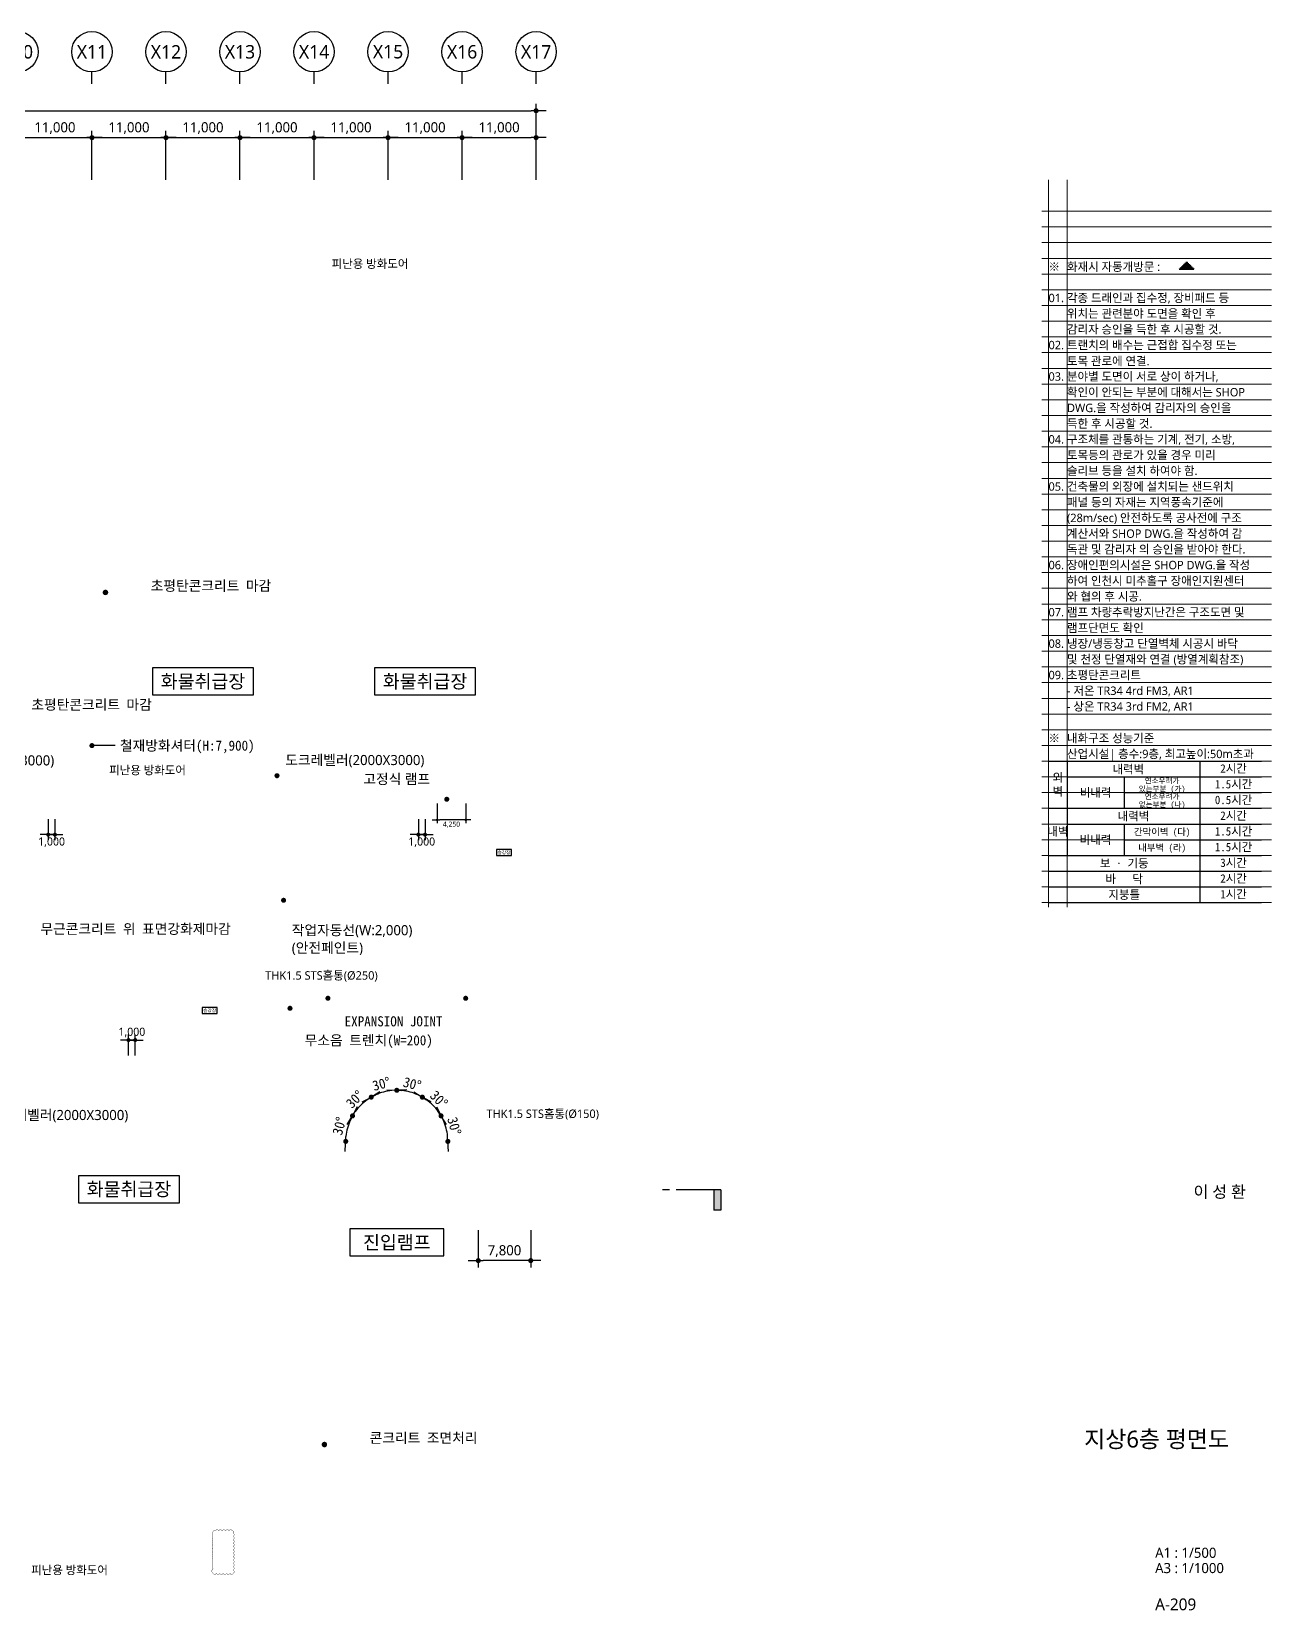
# Model space of a CAD drawing. Header units: millimetres. Extents: x 3546612 to 5615882, y 547008 to 3162891.
# Drawn here: x 4127141 to 4311369, y 2334445 to 2568891 of the extents above; entities that cross this region are included whole.
import ezdxf
from ezdxf.enums import TextEntityAlignment as Align

# ---------------------------------------------------------------- set-up
doc = ezdxf.new("R2010")
doc.units = ezdxf.units.MM
doc.linetypes.add('DASHDOTX2', pattern=[2, 1, -0.5, 0, -0.5])
for name, color, linetype, lineweight in [('A-AXIS-BUBL', 7, 'Continuous', 25), ('A-BORD-TEXT', 3, 'Continuous', 25), ('A-DIMS', 7, 'Continuous', 25), ('A-MKXS-LEAD', 7, 'Continuous', 25), ('A-MKXS-MAK1', 3, 'Continuous', 25), ('A-MKXS-MAK2', 3, 'DASHDOTX2', 25), ('A-MKXS-TEXT1', 3, 'Continuous', 25), ('A-XXXX-TXT2', 3, 'Continuous', 25), ('REV-202205', 20, 'Continuous', 25)]:
    doc.layers.add(name, color=color, linetype=linetype, lineweight=lineweight)
doc.layers.add('A-XXXX-NPLT', color=144, linetype='Continuous', lineweight=15, plot=False)
doc.styles.add('HY울릉도L', font='')
doc.styles.add('XR-평면도$0$맑은 고딕', font='malgun.ttf')
doc.styles.add('돋움', font='')
doc.styles.add('돋움체', font='')
doc.styles.add('맑은 고딕', font='malgun.ttf')
doc.styles.add('맑은고딕', font='malgun.ttf')
doc.styles.get('HY울릉도L').set_extended_font_data('HYwulM')
doc.styles.get('돋움').set_extended_font_data('DotumChe')
doc.styles.get('돋움체').set_extended_font_data('DotumChe')
doc.dimstyles.new('CDIM', dxfattribs={"dimtxt": 3, "dimasz": 1.5, "dimexe": 2, "dimexo": 1, "dimgap": 1, "dimtad": 1, "dimdec": 0, "dimrnd": 0.5, "dimzin": 0, "dimdsep": 32, "dimlunit": 6, "dimtxsty": 'HY울릉도L', "dimblk1": '_CIDOT', "dimblk2": '_CIDOT', "dimsah": 1, "dimcen": 5.5, "dimclrd": 2, "dimclre": 2, "dimclrt": 7, "dimadec": 0, "dimazin": 0, "dimtfac": 1, "dimtdec": 0, "dimtix": 1, "dimtmove": 2, "dimatfit": 1, "dimldrblk": '_CIDOT', "dimfxl": 1, "dimtolj": 1, "dimtzin": 0, "dimlwd": -1, "dimarcsym": 0})

# ---------------------------------------------------------------- blocks, each defined once
blk = doc.blocks.new('글_진입램프')
at = {"layer": 'A-XXXX-TXT2', "color": 0}
blk.add_lwpolyline([(-7000, -2000), (7000, -2000), (7000, 2000), (-7000, 2000)], close=True, dxfattribs=at)
at = {"layer": 'A-XXXX-TXT2', "style": '맑은고딕'}
blk.add_text('진입램프', height=2000, dxfattribs=at).set_placement((0, 0), align=Align.MIDDLE_CENTER)
blk = doc.blocks.new('_CIDOT')
at = {"color": 0, "linetype": 'ByBlock'}
blk.add_line((2, 0), (-1, 0), dxfattribs=at)
at = {"color": 0, "linetype": 'ByBlock', "const_width": 0.5}
blk.add_lwpolyline([(-0.25, 0, 1), (0.25, 0, 1)], format="xyb", close=True, dxfattribs=at)
blk = doc.blocks.new('*D246')
at = {"layer": 'A-DIMS', "lineweight": -2, "transparency": 16777216}
for p, q in [((4184612, 2451940), (4184612, 2448840)), ((4185612, 2451940), (4185612, 2448840))]:
    blk.add_line(p, q, dxfattribs=at)
at = {"layer": 'A-DIMS', "transparency": 16777216}
for p, q in [((4184012, 2449640), (4183412, 2449640)), ((4185612, 2449640), (4184612, 2449640)), ((4186212, 2449640), (4186812, 2449640))]:
    blk.add_line(p, q, dxfattribs=at)
at = {"layer": 'A-DIMS', "transparency": 16777216, "xscale": 600, "yscale": 600, "zscale": 600}
blk.add_blockref('_CIDOT', (4184612, 2449640), dxfattribs=at)
at = {"layer": 'A-DIMS', "transparency": 16777216, "xscale": 600, "yscale": 600, "zscale": 600, "rotation": 180}
blk.add_blockref('_CIDOT', (4185612, 2449640), dxfattribs=at)
at = {"layer": 'A-DIMS', "color": 3, "transparency": 16777216, "insert": (4185112, 2448516), "char_height": 1200, "attachment_point": 5, "style": '맑은고딕'}
blk.add_mtext('\\A1;1,000', dxfattribs=at)
blk = doc.blocks.new('*D247')
at = {"layer": 'A-DIMS', "lineweight": -2, "transparency": 16777216}
for p, q in [((4141542, 2416842), (4141542, 2419942)), ((4142542, 2416842), (4142542, 2419942))]:
    blk.add_line(p, q, dxfattribs=at)
at = {"layer": 'A-DIMS', "transparency": 16777216}
for p, q in [((4140942, 2419142), (4140342, 2419142)), ((4141542, 2419142), (4142542, 2419142)), ((4143142, 2419142), (4143742, 2419142))]:
    blk.add_line(p, q, dxfattribs=at)
at = {"layer": 'A-DIMS', "transparency": 16777216, "xscale": 600, "yscale": 600, "zscale": 600}
blk.add_blockref('_CIDOT', (4141542, 2419142), dxfattribs=at)
at = {"layer": 'A-DIMS', "transparency": 16777216, "xscale": 600, "yscale": 600, "zscale": 600, "rotation": 180}
blk.add_blockref('_CIDOT', (4142542, 2419142), dxfattribs=at)
at = {"layer": 'A-DIMS', "color": 3, "transparency": 16777216, "insert": (4142042, 2420266), "char_height": 1200, "attachment_point": 5, "style": '맑은고딕'}
blk.add_mtext('\\A1;1,000', dxfattribs=at)
blk = doc.blocks.new('*D250')
at = {"layer": 'A-DIMS', "lineweight": -2, "transparency": 16777216}
for p, q in [((4193512, 2390891), (4193512, 2385391)), ((4201312, 2390891), (4201312, 2385391))]:
    blk.add_line(p, q, dxfattribs=at)
at = {"layer": 'A-DIMS', "transparency": 16777216}
blk.add_line((4200562, 2386391), (4194262, 2386391), dxfattribs=at)
at = {"layer": 'A-DIMS', "transparency": 16777216, "xscale": 750, "yscale": 750, "zscale": 750, "rotation": 180}
blk.add_blockref('_CIDOT', (4193512, 2386391), dxfattribs=at)
at = {"layer": 'A-DIMS', "transparency": 16777216, "xscale": 750, "yscale": 750, "zscale": 750}
blk.add_blockref('_CIDOT', (4201312, 2386391), dxfattribs=at)
at = {"layer": 'A-DIMS', "color": 3, "transparency": 16777216, "insert": (4197412, 2387792), "char_height": 1500, "attachment_point": 5, "style": '맑은고딕'}
blk.add_mtext('\\A1;7,800', dxfattribs=at)
blk = doc.blocks.new('*D253')
at = {"layer": 'A-DIMS', "lineweight": -2, "transparency": 16777216}
for p, q in [((4129612, 2451940), (4129612, 2448840)), ((4130612, 2451940), (4130612, 2448840))]:
    blk.add_line(p, q, dxfattribs=at)
at = {"layer": 'A-DIMS', "transparency": 16777216}
for p, q in [((4129012, 2449640), (4128412, 2449640)), ((4130612, 2449640), (4129612, 2449640)), ((4131212, 2449640), (4131812, 2449640))]:
    blk.add_line(p, q, dxfattribs=at)
at = {"layer": 'A-DIMS', "transparency": 16777216, "xscale": 600, "yscale": 600, "zscale": 600}
blk.add_blockref('_CIDOT', (4129612, 2449640), dxfattribs=at)
at = {"layer": 'A-DIMS', "transparency": 16777216, "xscale": 600, "yscale": 600, "zscale": 600, "rotation": 180}
blk.add_blockref('_CIDOT', (4130612, 2449640), dxfattribs=at)
at = {"layer": 'A-DIMS', "color": 3, "transparency": 16777216, "insert": (4130112, 2448516), "char_height": 1200, "attachment_point": 5, "style": '맑은고딕'}
blk.add_mtext('\\A1;1,000', dxfattribs=at)
blk = doc.blocks.new('*D260')
at = {"layer": 'A-DIMS', "transparency": 16777216}
blk.add_arc((4181412, 2404091), 7587, 35.666, 54.334, dxfattribs=at)
at = {"layer": 'A-DIMS', "transparency": 16777216, "xscale": 750, "yscale": 750, "zscale": 750}
for p, rotation in [((4185205, 2410662), 147.1669975516759), ((4187983, 2407885), 302.8330024483251)]:
    blk.add_blockref('_CIDOT', p, dxfattribs=dict(at, rotation=rotation))
at = {"layer": 'A-DIMS', "color": 3, "transparency": 16777216, "insert": (4187661, 2410341), "char_height": 1500, "attachment_point": 5, "rotation": 315, "style": '돋움'}
blk.add_mtext('\\A1;30°', dxfattribs=at)
blk = doc.blocks.new('*D261')
at = {"layer": 'A-DIMS', "transparency": 16777216}
blk.add_arc((4181412, 2404091), 7587, 5.666, 24.334, dxfattribs=at)
at = {"layer": 'A-DIMS', "transparency": 16777216, "xscale": 750, "yscale": 750, "zscale": 750}
for p, rotation in [((4187983, 2407885), 117.1669978841376), ((4188999, 2404091), 272.8330021158628)]:
    blk.add_blockref('_CIDOT', p, dxfattribs=dict(at, rotation=rotation))
at = {"layer": 'A-DIMS', "color": 3, "transparency": 16777216, "insert": (4189949, 2406379), "char_height": 1500, "attachment_point": 5, "rotation": 285, "style": '돋움'}
blk.add_mtext('\\A1;30°', dxfattribs=at)
blk = doc.blocks.new('*D262')
at = {"layer": 'A-DIMS', "transparency": 16777216}
blk.add_arc((4181412, 2404091), 7587, 65.666, 84.334, dxfattribs=at)
at = {"layer": 'A-DIMS', "transparency": 16777216, "xscale": 750, "yscale": 750, "zscale": 750}
for p, rotation in [((4181412, 2411678), 177.1669975516736), ((4185205, 2410662), 332.8330024483275)]:
    blk.add_blockref('_CIDOT', p, dxfattribs=dict(at, rotation=rotation))
at = {"layer": 'A-DIMS', "color": 3, "transparency": 16777216, "insert": (4183699, 2412628), "char_height": 1500, "attachment_point": 5, "rotation": 345, "style": '돋움'}
blk.add_mtext('\\A1;30°', dxfattribs=at)
blk = doc.blocks.new('*D263')
at = {"layer": 'A-DIMS', "transparency": 16777216}
blk.add_arc((4181412, 2404091), 7587, 125.666, 144.334, dxfattribs=at)
at = {"layer": 'A-DIMS', "transparency": 16777216, "xscale": 750, "yscale": 750, "zscale": 750}
for p, rotation in [((4177618, 2410662), 32.8330024483247), ((4174841, 2407885), 237.1669975516753)]:
    blk.add_blockref('_CIDOT', p, dxfattribs=dict(at, rotation=rotation))
at = {"layer": 'A-DIMS', "color": 3, "transparency": 16777216, "insert": (4175162, 2410341), "char_height": 1500, "attachment_point": 5, "rotation": 45, "style": '돋움'}
blk.add_mtext('\\A1;30°', dxfattribs=at)
blk = doc.blocks.new('*D244')
at = {"layer": 'A-DIMS', "transparency": 16777216}
blk.add_arc((4181412, 2404091), 7587, 155.666, 174.334, dxfattribs=at)
at = {"layer": 'A-DIMS', "transparency": 16777216, "xscale": 750, "yscale": 750, "zscale": 750}
for p, rotation in [((4174841, 2407885), 62.83300211586621), ((4173825, 2404091), 267.1669978841339)]:
    blk.add_blockref('_CIDOT', p, dxfattribs=dict(at, rotation=rotation))
at = {"layer": 'A-DIMS', "color": 3, "transparency": 16777216, "insert": (4172875, 2406379), "char_height": 1500, "attachment_point": 5, "rotation": 75, "style": '돋움'}
blk.add_mtext('\\A1;30°', dxfattribs=at)
blk = doc.blocks.new('*D245')
at = {"layer": 'A-DIMS', "transparency": 16777216}
blk.add_arc((4181412, 2404091), 7587, 95.666, 114.334, dxfattribs=at)
at = {"layer": 'A-DIMS', "transparency": 16777216, "xscale": 750, "yscale": 750, "zscale": 750}
for p, rotation in [((4177618, 2410662), 207.1669975516753), ((4181412, 2411678), 2.833002448324629)]:
    blk.add_blockref('_CIDOT', p, dxfattribs=dict(at, rotation=rotation))
at = {"layer": 'A-DIMS', "color": 3, "transparency": 16777216, "insert": (4179124, 2412628), "char_height": 1500, "attachment_point": 5, "rotation": 15, "style": '돋움'}
blk.add_mtext('\\A1;30°', dxfattribs=at)
blk = doc.blocks.new('*D242')
at = {"layer": 'A-DIMS', "lineweight": -2, "transparency": 16777216}
for p, q in [((4187412, 2454282), (4187412, 2451332)), ((4191662, 2454282), (4191662, 2451332))]:
    blk.add_line(p, q, dxfattribs=at)
at = {"layer": 'A-DIMS', "transparency": 16777216}
blk.add_line((4191287, 2451832), (4187787, 2451832), dxfattribs=at)
at = {"layer": 'A-DIMS', "transparency": 16777216, "xscale": 375, "yscale": 375, "zscale": 375, "rotation": 180}
blk.add_blockref('_CIDOT', (4187412, 2451832), dxfattribs=at)
at = {"layer": 'A-DIMS', "transparency": 16777216, "xscale": 375, "yscale": 375, "zscale": 375}
blk.add_blockref('_CIDOT', (4191662, 2451832), dxfattribs=at)
at = {"layer": 'A-DIMS', "color": 3, "transparency": 16777216, "insert": (4189537, 2451132), "char_height": 750, "attachment_point": 5, "style": '맑은고딕'}
blk.add_mtext('\\A1;4,250', dxfattribs=at)
blk = doc.blocks.new('*D37')
at = {"layer": 'A-DIMS', "lineweight": -2, "transparency": 16777216}
for p, q in [((225693, 255621), (225693, 262871)), ((236693, 255621), (236693, 262871))]:
    blk.add_line(p, q, dxfattribs=at)
at = {"layer": 'A-DIMS', "transparency": 16777216}
blk.add_line((226443, 261871), (235943, 261871), dxfattribs=at)
at = {"layer": 'A-DIMS', "transparency": 16777216, "xscale": 750, "yscale": 750, "zscale": 750, "rotation": 180}
blk.add_blockref('_CIDOT', (225693, 261871), dxfattribs=at)
at = {"layer": 'A-DIMS', "transparency": 16777216, "xscale": 750, "yscale": 750, "zscale": 750}
blk.add_blockref('_CIDOT', (236693, 261871), dxfattribs=at)
at = {"layer": 'A-DIMS', "color": 3, "transparency": 16777216, "insert": (231193, 263275), "char_height": 1500, "attachment_point": 5, "style": '맑은고딕'}
blk.add_mtext('\\A1;11,000', dxfattribs=at)
blk = doc.blocks.new('*D38')
at = {"layer": 'A-DIMS', "lineweight": -2, "transparency": 16777216}
for p, q in [((236693, 255621), (236693, 262871)), ((247693, 255621), (247693, 262871))]:
    blk.add_line(p, q, dxfattribs=at)
at = {"layer": 'A-DIMS', "transparency": 16777216}
blk.add_line((237443, 261871), (246943, 261871), dxfattribs=at)
at = {"layer": 'A-DIMS', "transparency": 16777216, "xscale": 750, "yscale": 750, "zscale": 750, "rotation": 180}
blk.add_blockref('_CIDOT', (236693, 261871), dxfattribs=at)
at = {"layer": 'A-DIMS', "transparency": 16777216, "xscale": 750, "yscale": 750, "zscale": 750}
blk.add_blockref('_CIDOT', (247693, 261871), dxfattribs=at)
at = {"layer": 'A-DIMS', "color": 3, "transparency": 16777216, "insert": (242193, 263275), "char_height": 1500, "attachment_point": 5, "style": '맑은고딕'}
blk.add_mtext('\\A1;11,000', dxfattribs=at)
blk = doc.blocks.new('*D39')
at = {"layer": 'A-DIMS', "lineweight": -2, "transparency": 16777216}
for p, q in [((247693, 255621), (247693, 262871)), ((258693, 255621), (258693, 262871))]:
    blk.add_line(p, q, dxfattribs=at)
at = {"layer": 'A-DIMS', "transparency": 16777216}
blk.add_line((248443, 261871), (257943, 261871), dxfattribs=at)
at = {"layer": 'A-DIMS', "transparency": 16777216, "xscale": 750, "yscale": 750, "zscale": 750, "rotation": 180}
blk.add_blockref('_CIDOT', (247693, 261871), dxfattribs=at)
at = {"layer": 'A-DIMS', "transparency": 16777216, "xscale": 750, "yscale": 750, "zscale": 750}
blk.add_blockref('_CIDOT', (258693, 261871), dxfattribs=at)
at = {"layer": 'A-DIMS', "color": 3, "transparency": 16777216, "insert": (253193, 263275), "char_height": 1500, "attachment_point": 5, "style": '맑은고딕'}
blk.add_mtext('\\A1;11,000', dxfattribs=at)
blk = doc.blocks.new('*D40')
at = {"layer": 'A-DIMS', "lineweight": -2, "transparency": 16777216}
for p, q in [((258693, 255621), (258693, 262871)), ((269693, 255621), (269693, 262871))]:
    blk.add_line(p, q, dxfattribs=at)
at = {"layer": 'A-DIMS', "transparency": 16777216}
blk.add_line((259443, 261871), (268943, 261871), dxfattribs=at)
at = {"layer": 'A-DIMS', "transparency": 16777216, "xscale": 750, "yscale": 750, "zscale": 750, "rotation": 180}
blk.add_blockref('_CIDOT', (258693, 261871), dxfattribs=at)
at = {"layer": 'A-DIMS', "transparency": 16777216, "xscale": 750, "yscale": 750, "zscale": 750}
blk.add_blockref('_CIDOT', (269693, 261871), dxfattribs=at)
at = {"layer": 'A-DIMS', "color": 3, "transparency": 16777216, "insert": (264193, 263275), "char_height": 1500, "attachment_point": 5, "style": '맑은고딕'}
blk.add_mtext('\\A1;11,000', dxfattribs=at)
blk = doc.blocks.new('*D41')
at = {"layer": 'A-DIMS', "lineweight": -2, "transparency": 16777216}
for p, q in [((269693, 255621), (269693, 262871)), ((280693, 255621), (280693, 262871))]:
    blk.add_line(p, q, dxfattribs=at)
at = {"layer": 'A-DIMS', "transparency": 16777216}
blk.add_line((270443, 261871), (279943, 261871), dxfattribs=at)
at = {"layer": 'A-DIMS', "transparency": 16777216, "xscale": 750, "yscale": 750, "zscale": 750, "rotation": 180}
blk.add_blockref('_CIDOT', (269693, 261871), dxfattribs=at)
at = {"layer": 'A-DIMS', "transparency": 16777216, "xscale": 750, "yscale": 750, "zscale": 750}
blk.add_blockref('_CIDOT', (280693, 261871), dxfattribs=at)
at = {"layer": 'A-DIMS', "color": 3, "transparency": 16777216, "insert": (275193, 263275), "char_height": 1500, "attachment_point": 5, "style": '맑은고딕'}
blk.add_mtext('\\A1;11,000', dxfattribs=at)
blk = doc.blocks.new('*D42')
at = {"layer": 'A-DIMS', "lineweight": -2, "transparency": 16777216}
for p, q in [((280693, 255621), (280693, 262871)), ((291693, 255621), (291693, 262871))]:
    blk.add_line(p, q, dxfattribs=at)
at = {"layer": 'A-DIMS', "transparency": 16777216}
blk.add_line((281443, 261871), (290943, 261871), dxfattribs=at)
at = {"layer": 'A-DIMS', "transparency": 16777216, "xscale": 750, "yscale": 750, "zscale": 750, "rotation": 180}
blk.add_blockref('_CIDOT', (280693, 261871), dxfattribs=at)
at = {"layer": 'A-DIMS', "transparency": 16777216, "xscale": 750, "yscale": 750, "zscale": 750}
blk.add_blockref('_CIDOT', (291693, 261871), dxfattribs=at)
at = {"layer": 'A-DIMS', "color": 3, "transparency": 16777216, "insert": (286193, 263275), "char_height": 1500, "attachment_point": 5, "style": '맑은고딕'}
blk.add_mtext('\\A1;11,000', dxfattribs=at)
blk = doc.blocks.new('*D43')
at = {"layer": 'A-DIMS', "lineweight": -2, "transparency": 16777216}
for p, q in [((126693, 255621), (126693, 266871)), ((302693, 255621), (302693, 266871))]:
    blk.add_line(p, q, dxfattribs=at)
at = {"layer": 'A-DIMS', "transparency": 16777216}
blk.add_line((127443, 265871), (301943, 265871), dxfattribs=at)
at = {"layer": 'A-DIMS', "transparency": 16777216, "xscale": 750, "yscale": 750, "zscale": 750, "rotation": 180}
blk.add_blockref('_CIDOT', (126693, 265871), dxfattribs=at)
at = {"layer": 'A-DIMS', "transparency": 16777216, "xscale": 750, "yscale": 750, "zscale": 750}
blk.add_blockref('_CIDOT', (302693, 265871), dxfattribs=at)
at = {"layer": 'A-DIMS', "color": 3, "transparency": 16777216, "insert": (214693, 267275), "char_height": 1500, "attachment_point": 5, "style": '맑은고딕'}
blk.add_mtext('\\A1;176,000', dxfattribs=at)
blk = doc.blocks.new('*D44')
at = {"layer": 'A-DIMS', "lineweight": -2, "transparency": 16777216}
for p, q in [((291693, 255621), (291693, 262871)), ((302693, 255621), (302693, 262871))]:
    blk.add_line(p, q, dxfattribs=at)
at = {"layer": 'A-DIMS', "transparency": 16777216}
blk.add_line((292443, 261871), (301943, 261871), dxfattribs=at)
at = {"layer": 'A-DIMS', "transparency": 16777216, "xscale": 750, "yscale": 750, "zscale": 750, "rotation": 180}
blk.add_blockref('_CIDOT', (291693, 261871), dxfattribs=at)
at = {"layer": 'A-DIMS', "transparency": 16777216, "xscale": 750, "yscale": 750, "zscale": 750}
blk.add_blockref('_CIDOT', (302693, 261871), dxfattribs=at)
at = {"layer": 'A-DIMS', "color": 3, "transparency": 16777216, "insert": (297193, 263275), "char_height": 1500, "attachment_point": 5, "style": '맑은고딕'}
blk.add_mtext('\\A1;11,000', dxfattribs=at)
blk = doc.blocks.new('A$C46A32BF9')
at = {"layer": 'A-MKXS-MAK1'}
blk.add_hatch(color=256, dxfattribs=at).paths.add_polyline_path([(329116, 102621), (330116, 102621), (330116, 105621), (329116, 105621)])
for p, q in [((322486, 105621), (321486, 105621)), ((330116, 105621), (323486, 105621)), ((329116, 105621), (329116, 102621)), ((330116, 105621), (330116, 102621)), ((330116, 102621), (329116, 102621))]:
    blk.add_line(p, q, dxfattribs=at)
blk = doc.blocks.new('글_승강장')
at = {"layer": 'A-XXXX-TXT2', "color": 0, "ltscale": 100}
blk.add_lwpolyline([(-1100, 450), (-1100, -450), (1100, -450), (1100, 450)], close=True, dxfattribs=at)
at = {"layer": 'A-XXXX-TXT2', "ltscale": 100, "style": 'XR-평면도$0$맑은 고딕'}
blk.add_text('승강장', height=500, dxfattribs=at).set_placement((0, 0), align=Align.MIDDLE_CENTER)
blk = doc.blocks.new('NOTE(220317)')
at = {"layer": 'A-XXXX-NPLT'}
for p, q in [((1010649.8, 179732.7), (1010649.8, 175412.7)), ((1010759.8, 179732.7), (1010759.8, 175412.7)), ((1010609.8, 179546.1), (1011974.8, 179546.1)), ((1010609.8, 179452.7), (1011974.8, 179452.7)), ((1010609.8, 179359.4), (1011974.8, 179359.4)), ((1010609.8, 179266.1), (1011974.8, 179266.1)), ((1010609.8, 179172.7), (1011974.8, 179172.7)), ((1010609.8, 179079.4), (1011974.8, 179079.4)), ((1010609.8, 178986.1), (1011974.8, 178986.1)), ((1010609.8, 178892.7), (1011974.8, 178892.7)), ((1010609.8, 178799.4), (1011974.8, 178799.4)), ((1010609.8, 178706.1), (1011974.8, 178706.1)), ((1010609.8, 178612.7), (1011974.8, 178612.7)), ((1010609.8, 178519.4), (1011974.8, 178519.4)), ((1010609.8, 178426.1), (1011974.8, 178426.1)), ((1010609.8, 178332.7), (1011974.8, 178332.7)), ((1010609.8, 178239.4), (1011974.8, 178239.4)), ((1010609.8, 178146.1), (1011974.8, 178146.1)), ((1010609.8, 178052.7), (1011974.8, 178052.7)), ((1010609.8, 177959.4), (1011974.8, 177959.4)), ((1010609.8, 177866.1), (1011974.8, 177866.1)), ((1010609.8, 177772.7), (1011974.8, 177772.7)), ((1010609.8, 177679.4), (1011974.8, 177679.4)), ((1010609.8, 177586.1), (1011974.8, 177586.1)), ((1010609.8, 177492.7), (1011974.8, 177492.7)), ((1010609.8, 177399.4), (1011974.8, 177399.4)), ((1010609.8, 177306.1), (1011974.8, 177306.1)), ((1010609.8, 177212.7), (1011974.8, 177212.7)), ((1010609.8, 177119.4), (1011974.8, 177119.4)), ((1010609.8, 177026.1), (1011974.8, 177026.1)), ((1010609.8, 176932.7), (1011974.8, 176932.7)), ((1010609.8, 176839.4), (1011974.8, 176839.4)), ((1010609.8, 176746.1), (1011974.8, 176746.1)), ((1010609.8, 176652.7), (1011974.8, 176652.7)), ((1010609.8, 176559.4), (1011974.8, 176559.4)), ((1010609.8, 176466.1), (1011974.8, 176466.1)), ((1010609.8, 176372.7), (1011974.8, 176372.7)), ((1010609.8, 176279.4), (1011974.8, 176279.4)), ((1010609.8, 176186.1), (1011974.8, 176186.1)), ((1010609.8, 176092.7), (1011974.8, 176092.7)), ((1010609.8, 175999.4), (1011974.8, 175999.4)), ((1010609.8, 175906.1), (1011974.8, 175906.1)), ((1010609.8, 175812.7), (1011974.8, 175812.7)), ((1010609.8, 175719.4), (1011974.8, 175719.4)), ((1010609.8, 175626.1), (1011974.8, 175626.1)), ((1010609.8, 175532.7), (1011974.8, 175532.7)), ((1010609.8, 175439.4), (1011974.8, 175439.4))]:
    blk.add_line(p, q, dxfattribs=at)
blk = doc.blocks.new('NOTE_평면도')
h = blk.add_hatch(color=240)
h.dxf.hatch_style = 1
h.paths.add_polyline_path([(8008.9, 4986.8), (7986.9, 5008.8), (7964.9, 4986.8)])
for points in [[(7576.5, 3525.6), (8209, 3525.6)], [(7631.5, 3525.6), (7631.5, 3245.6)], [(8026.5, 3525.6), (8026.5, 3105.6)], [(7631.5, 3478.9), (8209, 3478.9)], [(7801.5, 3478.9), (7801.5, 3385.6)], [(7801.5, 3432.3), (8209, 3432.3)], [(7576.5, 3385.6), (8209, 3385.6)], [(7631.5, 3338.9), (8209, 3338.9)], [(7801.5, 3338.9), (7801.5, 3245.6)], [(7801.5, 3292.3), (8209, 3292.3)], [(7576.5, 3245.6), (8209, 3245.6)], [(7576.5, 3198.9), (8209, 3198.9)], [(7576.5, 3152.3), (8209, 3152.3)], [(7576.5, 3105.6), (8209, 3105.6)]]:
    blk.add_lwpolyline(points)
at = {"layer": 'A-MKXS-MAK2', "color": 240}
blk.add_lwpolyline([(8008.9, 4986.8), (7986.9, 5008.8), (7964.9, 4986.8)], close=True, dxfattribs=at)
at = {"layer": 'A-XXXX-TXT2', "style": '맑은 고딕'}
for s, p in [('※', (7576.5, 4993.9)), ('화재시 자동개방문 : ', (7631.5, 4993.9)), ('01.', (7576.5, 4901.4)), ('각종 드래인과 집수정, 장비패드 등', (7631.5, 4901.4)), ('위치는 관련분야 도면을 확인 후', (7631.5, 4854.8)), ('감리자 승인을 득한 후 시공할 것.', (7631.5, 4808.1)), ('02.', (7576.5, 4761.4)), ('트랜치의 배수는 근접합 집수정 또는', (7631.5, 4761.4)), ('토목 관로에 연결.', (7631.5, 4713.9)), ('03.', (7576.5, 4668.1)), ('분야별 도면이 서로 상이 하거나,', (7631.5, 4668.1)), ('확인이 안되는 부분에 대해서는 SHOP', (7631.5, 4621.4)), ('DWG.을 작성하여 감리자의 승인을', (7631.5, 4574.8)), ('득한 후 시공할 것.', (7631.5, 4528.1)), ('04.', (7576.5, 4481.4)), ('구조체를 관통하는 기계, 전기, 소방,', (7631.5, 4481.4)), ('토목등의 관로가 있을 경우 미리', (7631.5, 4434.8)), ('슬리브 등을 설치 하여야 함.', (7631.5, 4388.1)), ('05.', (7576.5, 4341.4)), ('건축물의 외장에 설치되는 샌드위치', (7631.5, 4341.4)), ('패널 등의 자재는 지역풍속기준에', (7631.5, 4294.8)), ('(28m/sec) 안전하도록 공사전에 구조', (7631.5, 4248.1)), ('계산서와 SHOP DWG.을 작성하여 감', (7631.5, 4201.4)), ('독관 및 감리자 의 승인을 받아야 한다.', (7631.5, 4154.8)), ('06.', (7576.5, 4108.1)), ('장애인편의시설은 SHOP DWG.을 작성', (7631.5, 4108.1)), ('하여 인천시 미추홀구 장애인지원센터', (7631.5, 4061.4)), ('와 협의 후 시공.', (7631.5, 4014.8)), ('07.', (7576.5, 3968.1)), ('램프 차량추락방지난간은 구조도면 및', (7631.5, 3968.1)), ('램프단면도 확인', (7631.5, 3921.4)), ('08.', (7576.5, 3874.8)), ('냉장/냉동창고 단열벽체 시공시 바닥', (7631.5, 3874.8)), ('및 천정 단열재와 연결 (방열계획참조)', (7631.5, 3828.1)), ('09.', (7576.5, 3781.4)), ('초평탄콘크리트', (7631.5, 3781.4)), ('- 저온 TR34 4rd FM3, AR1', (7631.5, 3734.8)), ('- 상온 TR34 3rd FM2, AR1', (7631.5, 3688.1)), ('※', (7576.5, 3593.9)), ('내화구조 성능기준', (7631.5, 3593.9)), ('산업시설| 층수:9층, 최고높이:50m초과', (7631.5, 3547.2))]:
    blk.add_text(s, height=25, dxfattribs=at).set_placement(p, align=Align.MIDDLE_LEFT)
at = {"layer": 'A-XXXX-TXT2', "style": '돋움체'}
for s, height, p in [('내력벽', 25, (7813.7, 3501.4)), ('2시간', 25, (8126.5, 3503.9)), ('연소우려가', 16, (7914, 3467.6)), ('1.5시간', 25, (8126.5, 3457.3)), ('비내력', 25, (7716.5, 3432.3)), ('있는부분 (가)', 16, (7914, 3443.6)), ('연소우려가', 16, (7914, 3420.9)), ('0.5시간', 25, (8126.5, 3410.6)), ('내력벽', 25, (7829, 3362.3)), ('없는부분 (나)', 16, (7914, 3396.9)), ('2시간', 25, (8126.5, 3363.9)), ('1.5시간', 25, (8126.5, 3317.3)), ('비내력', 25, (7716.1, 3292.3)), ('간막이벽 (다)', 20, (7914, 3315.6)), ('1.5시간', 25, (8126.5, 3270.6)), ('보 · 기둥', 25, (7801.5, 3222.3)), ('내부벽 (라)', 20, (7914, 3268.9)), ('3시간', 25, (8126.5, 3223.9)), ('바   닥', 25, (7801.5, 3175.6)), ('2시간', 25, (8126.5, 3177.3)), ('지붕틀', 25, (7801.5, 3128.9)), ('1시간', 25, (8126.5, 3130.6))]:
    blk.add_text(s, height=height, dxfattribs=at).set_placement(p, align=Align.MIDDLE_CENTER)
at = {"layer": 'A-XXXX-TXT2', "char_height": 25, "attachment_point": 5, "style": '맑은 고딕'}
for s, width, insert in [('{\\fDotumChe|b0|i0|c129|p49;외\\P벽}', 24.9, (7604, 3455.1)), ('{\\fDotumChe|b0|i0|c129|p49;내벽}', 25, (7604, 3315.6))]:
    blk.add_mtext_dynamic_manual_height_columns(s, width=width, gutter_width=125, heights=[0], dxfattribs=dict(at, insert=insert))
blk = doc.blocks.new('글_작업장')
at = {"layer": 'A-XXXX-TXT2', "color": 0}
blk.add_lwpolyline([(-7500, -2000), (7500, -2000), (7500, 2000), (-7500, 2000)], close=True, dxfattribs=at)
at = {"layer": 'A-XXXX-TXT2', "style": '맑은고딕'}
blk.add_text('화물취급장', height=2000, dxfattribs=at).set_placement((0, 0), align=Align.MIDDLE_CENTER)
blk = doc.blocks.new('DIM(210222)')
for p, q in [((236693, 269870.6), (236693, 271620.6)), ((247693, 269870.6), (247693, 271620.6)), ((258693, 269870.6), (258693, 271620.6)), ((269693, 269870.6), (269693, 271620.6)), ((280693, 269870.6), (280693, 271620.6)), ((291693, 269870.6), (291693, 271620.6)), ((302693, 269870.6), (302693, 271620.6))]:
    blk.add_line(p, q)
at = {"layer": 'A-AXIS-BUBL', "ltscale": 0.2}
for centre in [(225693, 274620.6), (236693, 274620.6), (247693, 274620.6), (258693, 274620.6), (269693, 274620.6), (280693, 274620.6), (291693, 274620.6), (302693, 274620.6)]:
    blk.add_circle(centre, 3000, dxfattribs=at)
at = {"layer": 'A-XXXX-TXT2', "ltscale": 0.2, "style": '맑은고딕'}
for s, p in [('X10', (225693, 274620.6)), ('X11', (236693, 274620.6)), ('X12', (247693, 274620.6)), ('X13', (258693, 274620.6)), ('X14', (269693, 274620.6)), ('X15', (280693, 274620.6)), ('X16', (291693, 274620.6)), ('X17', (302693, 274620.6))]:
    blk.add_text(s, height=2000, dxfattribs=at).set_placement(p, align=Align.MIDDLE)
at = {"layer": 'A-DIMS'}
for p1, p2, distance, picture, middle in [((126693, 255120.6), (302693, 255120.6), 10750, '*D43', (214693, 267275.5)), ((225693, 255120.6), (236693, 255120.6), 6750, '*D37', (231193, 263275.5)), ((236693, 255120.6), (247693, 255120.6), 6750, '*D38', (242193, 263275.5)), ((247693, 255120.6), (258693, 255120.6), 6750, '*D39', (253193, 263275.5)), ((258693, 255120.6), (269693, 255120.6), 6750, '*D40', (264193, 263275.5)), ((269693, 255120.6), (280693, 255120.6), 6750, '*D41', (275193, 263275.5)), ((280693, 255120.6), (291693, 255120.6), 6750, '*D42', (286193, 263275.5)), ((291693, 255120.6), (302693, 255120.6), 6750, '*D44', (297193, 263275.5))]:
    dim = blk.add_aligned_dim(p1=p1, p2=p2, distance=distance, dimstyle='CDIM', override={"dimscale": 500, "dimtxsty": '맑은고딕', "dimclrd": 256, "dimclre": 256, "dimclrt": 3}, dxfattribs=at)
    dim.commit()
    dim.dimension.update_dxf_attribs({"geometry": picture, "text_midpoint": middle})

msp = doc.modelspace()

# ---------------------------------------------------------------- linework, layer by layer
at = {"layer": 'A-MKXS-LEAD'}
msp.add_line((4139588.3, 2462865.8), (4136111.8, 2462865.8), dxfattribs=at)
for points, const_width in [([(4137914.8, 2485630.8, 1), (4138329.4, 2485589.3, 1)], 400), ([(4135924.3, 2462865.8, 1), (4136299.3, 2462865.8, 1)], 375), ([(4163424.3, 2458391.2, 1), (4163799.3, 2458391.2, 1)], 375), ([(4188649.9, 2454891.2, 1), (4189024.9, 2454891.2, 1)], 375), ([(4164396.8, 2439891.2, 1), (4164771.8, 2439891.2, 1)], 375), ([(4165355.1, 2423854.5, 1), (4165730.1, 2423854.5, 1)], 375), ([(4171366.1, 2425342, 1), (4170991.1, 2425342, 1)], 375), ([(4191457.6, 2425342, -1), (4191832.6, 2425342, -1)], 375), ([(4170447.1, 2359099.2, 1), (4170861.7, 2359057.7, 1)], 400)]:
    msp.add_lwpolyline(points, format="xyb", close=True, dxfattribs=dict(at, const_width=const_width))
at = {"layer": 'REV-202205', "const_width": 50}
msp.add_lwpolyline([(4154111.8, 2339941.2, 0.52056705), (4154611.8, 2339941.2, 0.52056705), (4155111.8, 2339941.2, 0.52056705), (4155611.8, 2339941.2, 0.52056705), (4156111.8, 2339941.2, 0.52056705), (4156611.8, 2339941.2, 0.52056705), (4157111.8, 2339941.2, 0.52056705), (4157111.8, 2340441.2, 0.52056705), (4157111.8, 2340941.2, 0.52056705), (4157111.8, 2341441.2, 0.52056705), (4157111.8, 2341941.2, 0.52056705), (4157111.8, 2342441.2, 0.52056705), (4157111.8, 2342941.2, 0.52056705), (4157111.8, 2343441.2, 0.52056705), (4157111.8, 2343941.2, 0.52056705), (4157111.8, 2344441.2, 0.52056705), (4157111.8, 2344941.2, 0.52056705), (4157111.8, 2345441.2, 0.52056705), (4157111.8, 2345941.2, 0.52056705), (4156961.8, 2346291.2, 0.52056705), (4156461.8, 2346291.2, 0.52056705), (4155961.8, 2346291.2, 0.52056705), (4155461.8, 2346291.2, 0.52056705), (4154961.8, 2346291.2, 0.52056705), (4154461.8, 2346291.2, 0.52056705), (4154111.8, 2346141.2, 0.52056705), (4154111.8, 2345641.2, 0.52056705), (4154111.8, 2345141.2, 0.52056705), (4154111.8, 2344641.2, 0.52056705), (4154111.8, 2344141.2, 0.52056705), (4154111.8, 2343641.2, 0.52056705), (4154111.8, 2343141.2, 0.52056705), (4154111.8, 2342641.2, 0.52056705), (4154111.8, 2342141.2, 0.52056705), (4154111.8, 2341641.2, 0.52056705), (4154111.8, 2341141.2, 0.52056705), (4154111.8, 2340641.2, 0.52056705)], format="xyb", close=True, dxfattribs=at)

# ---------------------------------------------------------------- block references
for name, p in [('DIM(210222)', (3899418.8, 2291270.6)), ('A$C46A32BF9', (3899418.8, 2291270.6)), ('글_작업장', (4152611.8, 2472391.2)), ('글_작업장', (4185611.8, 2472391.2)), ('글_승강장', (4197336.8, 2446991.2)), ('글_승강장', (4153601.8, 2423522.7)), ('글_작업장', (4141611.8, 2396991.2)), ('글_진입램프', (4181411.8, 2389091.2))]:
    msp.add_blockref(name, p)
for name, p, xscale, yscale, zscale in [('NOTE(220317)', (-20988001.6, -1946435.1), 25, 25, 25), ('NOTE_평면도', (3899418.8, 2284270.6), 50, 50, 50)]:
    msp.add_blockref(name, p, dxfattribs=dict(xscale=xscale, yscale=yscale, zscale=zscale))

# ---------------------------------------------------------------- texts
at = {"layer": 'A-BORD-TEXT', "style": '맑은고딕'}
msp.add_text('이 성 환', height=1750, dxfattribs=at).set_placement((4307561.5, 2395731.8), align=Align.RIGHT)
msp.add_text('지상6층 평면도', height=2500, dxfattribs=at).set_placement((4294306.3, 2359883.1), align=Align.MIDDLE_CENTER)
for s, height, p in [('A1 : 1/500', 1500, (4294091.5, 2342255)), ('A3 : 1/1000', 1500, (4294091.5, 2339987.6)), ('A-209', 1750, (4294091.5, 2334469.4))]:
    msp.add_text(s, height=height, dxfattribs=at).set_placement(p)
at = {"layer": 'A-MKXS-TEXT1'}
for s, height, style, p in [('피난용 방화도어', 1250, '맑은고딕', (4171729.5, 2534407)), ('초평탄콘크리트 마감', 1500, '돋움체', (4144843.7, 2486597.8)), ('초평탄콘크리트 마감', 1500, '돋움체', (4127106.6, 2468947.7)), ('철재방화셔터(H:7,900)', 1500, '돋움체', (4140272.4, 2462865.8)), ('도크레벨러(2000X3000)', 1500, '맑은고딕', (4109836.8, 2460672.4)), ('피난용 방화도어', 1250, '맑은고딕', (4138672.6, 2459215.2)), ('도크레벨러(2000X3000)', 1500, '맑은고딕', (4164836.8, 2460722.4)), ('고정식 램프', 1500, '맑은고딕', (4176443.9, 2457906.7)), ('무근콘크리트 위 표면강화제마감', 1500, '돋움체', (4128453.2, 2435650.8)), ('작업자동선(W:2,000)', 1500, '맑은고딕', (4165809.3, 2435455.4)), ('(안전페인트)', 1500, '맑은고딕', (4165809.3, 2432842.3)), ('THK1.5 STS홈통(Ø250)', 1250, '맑은고딕', (4161858.9, 2428735.9)), ('EXPANSION JOINT', 1500, '돋움체', (4173659.9, 2421923.4)), ('무소음 트렌치(W=200)', 1500, '돋움체', (4167715.4, 2419104)), ('도크레벨러(2000X3000)', 1500, '맑은고딕', (4120836.8, 2408011.3)), ('THK1.5 STS홈통(Ø150)', 1250, '맑은고딕', (4194739.1, 2408196.1)), ('콘크리트 조면처리', 1500, '돋움체', (4177376, 2360066.2)), ('피난용 방화도어', 1250, '맑은고딕', (4127087.1, 2340441.2))]:
    msp.add_text(s, height=height, dxfattribs=dict(at, style=style)).set_placement(p, align=Align.MIDDLE_LEFT)

# ---------------------------------------------------------------- dimensions: what is measured, and where the dimension line sits
at = {"layer": 'A-DIMS'}
for base, p1, p2, override, picture, middle in [((4129611.8, 2449640.3), (4130611.8, 2452340.1), (4129611.8, 2452340.1), {"dimscale": 400, "dimtad": 4, "dimtxsty": '맑은고딕', "dimclrd": 256, "dimclre": 256, "dimclrt": 3}, '*D253', (4130111.8, 2448516.4)), ((4184611.8, 2449640.3), (4185611.8, 2452340.1), (4184611.8, 2452340.1), {"dimscale": 400, "dimtad": 4, "dimtxsty": '맑은고딕', "dimclrd": 256, "dimclre": 256, "dimclrt": 3}, '*D246', (4185111.8, 2448516.4)), ((4187411.8, 2451832.3), (4191661.8, 2454532.1), (4187411.8, 2454532.1), {"dimscale": 250, "dimtad": 4, "dimtxsty": '맑은고딕', "dimclrd": 256, "dimclre": 256, "dimclrt": 3}, '*D242', (4189536.8, 2451131.9))]:
    dim = msp.add_linear_dim(base=base, p1=p1, p2=p2, angle=180, dimstyle='CDIM', override=override, dxfattribs=at)
    dim.commit()
    dim.dimension.update_dxf_attribs({"geometry": picture, "text_midpoint": middle})
for base, line1, line2, picture, middle in [((4180094.3, 2411563.2), ((4181411.8, 2404091.2), (4168561.8, 2426348.1)), ((4181411.8, 2404091.2), (4181411.8, 2429791.2)), '*D245', (4179124.3, 2412628.3)), ((4184006.8, 2411220.9), ((4181411.8, 2404091.2), (4194261.8, 2426348.1)), ((4181411.8, 2404091.2), (4181411.8, 2429791.2)), '*D262', (4183699.3, 2412628.3)), ((4176534.8, 2409903.4), ((4181411.8, 2404091.2), (4159154.9, 2416941.2)), ((4181411.8, 2404091.2), (4168561.8, 2426348.1)), '*D263', (4175162.2, 2410340.8)), ((4187224, 2408968.2), ((4181411.8, 2404091.2), (4203668.6, 2416941.2)), ((4181411.8, 2404091.2), (4194261.8, 2426348.1)), '*D260', (4187661.4, 2410340.8)), ((4188883.8, 2405408.7), ((4155711.8, 2404091.2), (4207111.8, 2404091.2)), ((4181411.8, 2404091.2), (4203668.6, 2416941.2)), '*D261', (4189948.9, 2406378.7)), ((4174282.1, 2406686.2), ((4207111.8, 2404091.2), (4155711.8, 2404091.2)), ((4181411.8, 2404091.2), (4159154.9, 2416941.2)), '*D244', (4172874.7, 2406378.7))]:
    dim = msp.add_angular_dim_2l(base=base, line1=line1, line2=line2, dimstyle='CDIM', override={"dimscale": 500, "dimtxsty": '돋움', "dimclrd": 256, "dimclre": 256, "dimclrt": 3}, dxfattribs=at)
    dim.commit()
    dim.dimension.update_dxf_attribs({"geometry": picture, "text_midpoint": middle})
dim = msp.add_linear_dim(base=(4142542.2, 2419142.2), p1=(4141542.2, 2416442.4), p2=(4142542.2, 2416442.4), dimstyle='CDIM', override={"dimscale": 400, "dimtxsty": '맑은고딕', "dimclrd": 256, "dimclre": 256, "dimclrt": 3}, dxfattribs=at)
dim.commit()
dim.dimension.update_dxf_attribs({"geometry": '*D247', "text_midpoint": (4142042.2, 2420266.1)})
dim = msp.add_aligned_dim(p1=(4201311.8, 2391391.2), p2=(4193511.8, 2391391.2), distance=5000, dimstyle='CDIM', override={"dimscale": 500, "dimtxsty": '맑은고딕', "dimclrd": 256, "dimclre": 256, "dimclrt": 3}, dxfattribs=at)
dim.commit()
dim.dimension.update_dxf_attribs({"geometry": '*D250', "text_midpoint": (4197411.8, 2387792)})

doc.saveas('drawing.dxf')
